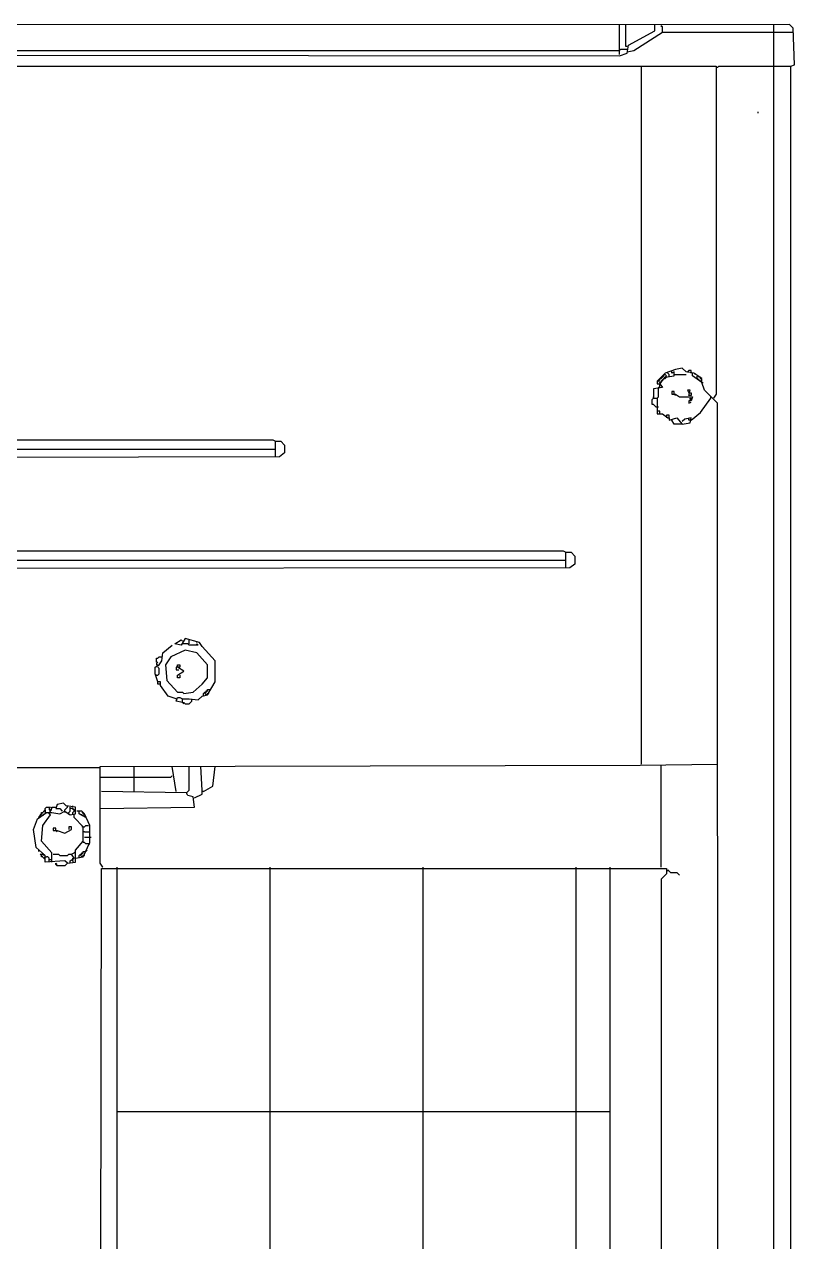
# Model space of a CAD drawing. Extents: x 3792242 to 5145247, y -1546315 to -1031918.
# Drawn here: x 4208379 to 4208795, y -1492324 to -1491666 of the extents above; entities that cross this region are included whole.
import ezdxf

# ---------------------------------------------------------------- set-up
doc = ezdxf.new("R2010")
doc.units = 0
doc.header["$MEASUREMENT"] = 0
doc.layers.add('ZZ-chladenie', color=133, linetype='CONTINUOUS')

msp = doc.modelspace()

# ---------------------------------------------------------------- linework, layer by layer
at = {"layer": 'ZZ-chladenie', "color": 9}
for p, q in [((4208792.44, -1491666.137), (4207862.541, -1491666.844)), ((4208700.58, -1491682.389), (4208700.58, -1491666.137)), ((4208704.113, -1491678.15), (4208704.113, -1491666.137)), ((4208719.658, -1491666.844), (4208719.658, -1491666.137)), ((4208719.658, -1491669.671), (4208719.658, -1491666.844)), ((4208723.899, -1491667.551), (4208723.192, -1491666.844)), ((4208723.192, -1491666.844), (4208723.192, -1491667.551)), ((4208723.899, -1491670.377), (4208723.899, -1491667.551)), ((4208783.96, -1492975.641), (4208783.96, -1491666.137)), ((4208794.559, -1491668.257), (4208792.44, -1491666.137)), ((4208795.266, -1491688.042), (4208794.559, -1491668.257)), ((4208705.527, -1491677.444), (4208719.658, -1491669.671)), ((4208708.353, -1491680.27), (4208723.899, -1491670.377)), ((4208723.899, -1491670.377), (4208783.96, -1491670.377)), ((4208783.96, -1491670.377), (4208794.559, -1491670.377)), ((4207956.52, -1491680.27), (4208700.58, -1491680.27)), ((4208700.58, -1491680.27), (4208701.287, -1491679.563)), ((4208701.287, -1491679.563), (4208704.82, -1491679.563)), ((4208704.82, -1491678.15), (4208704.113, -1491678.15)), ((4208704.82, -1491681.683), (4208705.527, -1491677.444)), ((4208704.82, -1491680.976), (4208708.353, -1491680.27)), ((4207956.52, -1491682.389), (4208700.58, -1491683.096)), ((4208700.58, -1491683.096), (4208704.82, -1491681.683)), ((4208793.146, -1491688.749), (4208795.266, -1491688.042)), ((4207943.801, -1491688.749), (4208752.87, -1491688.749)), ((4208712.593, -1492066.079), (4208712.593, -1491688.749)), ((4208752.87, -1491688.749), (4208752.87, -1491866.108)), ((4208753.576, -1491689.455), (4208752.87, -1491689.455)), ((4208753.576, -1491689.455), (4208754.283, -1491688.749)), ((4208754.283, -1491688.749), (4208783.96, -1491688.749)), ((4208783.96, -1491688.749), (4208793.146, -1491688.749)), ((4208793.146, -1492975.641), (4208793.146, -1491688.749)), ((4208775.481, -1491714.187), (4208775.481, -1491713.48)), ((4208734.497, -1491851.976), (4208730.965, -1491852.682)), ((4208736.617, -1491854.095), (4208734.497, -1491851.976)), ((4208725.312, -1491854.802), (4208721.072, -1491859.042)), ((4208721.072, -1491859.042), (4208721.072, -1491860.455)), ((4208721.779, -1491859.042), (4208722.486, -1491858.335)), ((4208722.486, -1491859.748), (4208721.779, -1491859.042)), ((4208722.486, -1491860.455), (4208725.312, -1491856.922)), ((4208722.486, -1491858.335), (4208722.486, -1491857.629)), ((4208722.486, -1491857.629), (4208723.192, -1491857.629)), ((4208723.192, -1491857.629), (4208723.899, -1491856.922)), ((4208723.192, -1491859.042), (4208723.899, -1491858.335)), ((4208723.192, -1491859.748), (4208723.192, -1491859.042)), ((4208723.899, -1491856.922), (4208724.605, -1491856.216)), ((4208723.899, -1491858.335), (4208724.605, -1491857.629)), ((4208724.605, -1491856.216), (4208724.605, -1491855.509)), ((4208724.605, -1491855.509), (4208725.312, -1491855.509)), ((4208724.605, -1491857.629), (4208725.312, -1491857.629)), ((4208730.965, -1491852.682), (4208725.312, -1491854.802)), ((4208726.018, -1491856.216), (4208725.312, -1491855.509)), ((4208725.312, -1491856.922), (4208726.018, -1491856.216)), ((4208725.312, -1491856.922), (4208730.258, -1491856.216)), ((4208725.312, -1491857.629), (4208726.018, -1491856.922)), ((4208726.725, -1491854.802), (4208726.725, -1491854.095)), ((4208727.431, -1491855.509), (4208726.725, -1491854.802)), ((4208727.431, -1491856.922), (4208727.431, -1491855.509)), ((4208728.845, -1491854.802), (4208728.845, -1491853.389)), ((4208730.258, -1491854.095), (4208728.845, -1491854.802)), ((4208730.258, -1491856.216), (4208730.258, -1491854.095)), ((4208730.258, -1491855.509), (4208736.617, -1491855.509)), ((4208740.857, -1491854.802), (4208736.617, -1491854.095)), ((4208738.031, -1491853.389), (4208737.324, -1491854.095)), ((4208737.324, -1491854.095), (4208738.031, -1491854.095)), ((4208739.444, -1491853.389), (4208738.031, -1491853.389)), ((4208739.444, -1491854.802), (4208739.444, -1491853.389)), ((4208740.15, -1491856.216), (4208740.15, -1491854.802)), ((4208745.097, -1491859.748), (4208740.15, -1491856.216)), ((4208745.097, -1491857.629), (4208740.857, -1491854.802)), ((4208741.564, -1491855.509), (4208741.564, -1491854.802)), ((4208742.27, -1491856.922), (4208742.977, -1491856.216)), ((4208742.977, -1491857.629), (4208742.27, -1491856.922)), ((4208742.977, -1491856.216), (4208743.683, -1491856.922)), ((4208742.977, -1491858.335), (4208742.977, -1491857.629)), ((4208743.683, -1491858.335), (4208742.977, -1491858.335)), ((4208744.39, -1491856.922), (4208743.683, -1491856.922)), ((4208744.39, -1491857.629), (4208744.39, -1491856.922)), ((4208745.097, -1491858.335), (4208744.39, -1491857.629)), ((4208744.39, -1491859.042), (4208745.097, -1491858.335)), ((4208745.097, -1491859.748), (4208744.39, -1491859.042)), ((4208745.097, -1491859.748), (4208745.097, -1491857.629)), ((4208723.899, -1491862.575), (4208718.952, -1491863.282)), ((4208718.952, -1491863.282), (4208718.952, -1491868.228)), ((4208721.072, -1491860.455), (4208722.486, -1491860.455)), ((4208721.779, -1491862.575), (4208722.486, -1491861.868)), ((4208721.779, -1491867.521), (4208721.779, -1491862.575)), ((4208722.486, -1491860.455), (4208723.192, -1491859.748)), ((4208722.486, -1491861.868), (4208722.486, -1491860.455)), ((4208722.486, -1491860.455), (4208723.899, -1491862.575)), ((4208730.258, -1491864.695), (4208728.845, -1491864.695)), ((4208728.845, -1491864.695), (4208728.845, -1491866.108)), ((4208730.258, -1491866.108), (4208730.258, -1491864.695)), ((4208738.737, -1491863.989), (4208737.324, -1491863.989)), ((4208737.324, -1491863.989), (4208738.031, -1491865.402)), ((4208738.031, -1491866.815), (4208738.737, -1491863.989)), ((4208738.031, -1491865.402), (4208739.444, -1491865.402)), ((4208739.444, -1491865.402), (4208739.444, -1491866.815)), ((4208745.097, -1491859.748), (4208745.804, -1491859.748)), ((4208746.51, -1491863.989), (4208745.097, -1491859.748)), ((4208753.576, -1491871.054), (4208746.51, -1491863.989)), ((4208718.245, -1491868.934), (4208718.952, -1491868.228)), ((4208718.245, -1491871.761), (4208718.245, -1491868.934)), ((4208718.952, -1491871.761), (4208718.245, -1491871.761)), ((4208718.952, -1491868.228), (4208718.952, -1491867.521)), ((4208718.952, -1491868.228), (4208721.072, -1491868.228)), ((4208719.658, -1491872.468), (4208718.952, -1491871.761)), ((4208721.072, -1491868.228), (4208721.779, -1491867.521)), ((4208721.072, -1491868.228), (4208721.072, -1491876.707)), ((4208728.845, -1491866.108), (4208730.965, -1491866.108)), ((4208730.258, -1491866.108), (4208730.965, -1491866.815)), ((4208730.965, -1491866.108), (4208733.084, -1491867.521)), ((4208733.084, -1491867.521), (4208740.15, -1491867.521)), ((4208739.444, -1491866.815), (4208738.031, -1491866.815)), ((4208739.444, -1491869.641), (4208738.031, -1491869.641)), ((4208738.031, -1491869.641), (4208738.031, -1491871.054)), ((4208738.031, -1491871.054), (4208739.444, -1491870.348)), ((4208738.737, -1491868.934), (4208738.737, -1491868.228)), ((4208738.737, -1491868.228), (4208739.444, -1491868.934)), ((4208739.444, -1491868.934), (4208738.737, -1491868.934)), ((4208740.15, -1491867.521), (4208739.444, -1491869.641)), ((4208744.39, -1491876), (4208750.043, -1491868.228)), ((4208750.043, -1491868.228), (4208750.043, -1491867.521)), ((4208752.87, -1491866.108), (4208751.456, -1491868.228)), ((4208754.102, -1492975.641), (4208753.576, -1491871.054)), ((4208720.365, -1491873.174), (4208719.658, -1491872.468)), ((4208721.779, -1491873.174), (4208720.365, -1491873.174)), ((4208721.779, -1491875.294), (4208721.072, -1491875.294)), ((4208721.072, -1491876.707), (4208723.899, -1491876.707)), ((4208722.486, -1491875.294), (4208721.779, -1491875.294)), ((4208722.486, -1491876.707), (4208722.486, -1491875.294)), ((4208723.899, -1491876.707), (4208726.725, -1491878.827)), ((4208727.431, -1491877.414), (4208726.018, -1491877.414)), ((4208726.018, -1491877.414), (4208726.018, -1491878.12)), ((4208726.018, -1491878.12), (4208726.018, -1491878.827)), ((4208726.725, -1491878.827), (4208727.431, -1491878.827)), ((4208727.431, -1491878.827), (4208727.431, -1491877.414)), ((4208727.431, -1491878.827), (4208727.431, -1491880.24)), ((4208727.431, -1491880.24), (4208731.671, -1491878.827)), ((4208731.671, -1491878.827), (4208734.497, -1491882.36)), ((4208739.444, -1491878.827), (4208735.911, -1491879.534)), ((4208738.031, -1491880.24), (4208738.031, -1491878.827)), ((4208738.737, -1491881.653), (4208739.444, -1491878.827)), ((4208739.444, -1491880.24), (4208744.39, -1491876)), ((4208730.258, -1491882.36), (4208728.845, -1491880.24)), ((4208734.497, -1491882.36), (4208730.258, -1491882.36)), ((4208735.911, -1491879.534), (4208734.497, -1491880.947)), ((4208734.497, -1491882.36), (4208738.737, -1491881.653)), ((4208739.444, -1491880.24), (4208738.031, -1491880.24)), ((4208141.652, -1491890.839), (4208513.329, -1491890.839)), ((4208513.329, -1491890.839), (4208514.742, -1491891.546)), ((4208514.742, -1491900.025), (4208514.742, -1491891.546)), ((4208514.742, -1491891.546), (4208517.568, -1491891.546)), ((4208517.568, -1491891.546), (4208519.688, -1491893.666)), ((4208140.946, -1491895.786), (4208514.742, -1491895.786)), ((4208519.688, -1491897.905), (4208516.862, -1491900.025)), ((4208519.688, -1491893.666), (4208519.688, -1491897.905)), ((4208516.862, -1491900.025), (4208141.652, -1491900.732)), ((4207984.785, -1491950.901), (4208670.196, -1491950.901)), ((4208670.196, -1491950.901), (4208671.609, -1491951.608)), ((4207984.078, -1491955.847), (4208671.609, -1491955.847)), ((4208671.609, -1491960.087), (4208671.609, -1491951.608)), ((4208671.609, -1491951.608), (4208674.436, -1491951.608)), ((4208676.556, -1491957.968), (4208673.729, -1491960.087)), ((4208674.436, -1491951.608), (4208676.556, -1491953.727)), ((4208676.556, -1491953.727), (4208676.556, -1491957.968)), ((4208673.729, -1491960.087), (4207984.785, -1491960.794)), ((4208453.973, -1492006.017), (4208458.92, -1492001.777)), ((4208460.333, -1492001.07), (4208463.866, -1491998.951)), ((4208463.866, -1492001.777), (4208460.333, -1492001.07)), ((4208465.986, -1491998.244), (4208463.866, -1492001.777)), ((4208463.866, -1491998.951), (4208464.573, -1491999.657)), ((4208467.399, -1492001.07), (4208464.573, -1492001.07)), ((4208473.759, -1492000.364), (4208465.986, -1491998.244)), ((4208468.106, -1492001.777), (4208467.399, -1492001.07)), ((4208468.106, -1492001.07), (4208468.106, -1491998.951)), ((4208473.052, -1492001.777), (4208468.106, -1492001.777)), ((4208472.345, -1492000.364), (4208472.345, -1491999.657)), ((4208472.345, -1492001.777), (4208472.345, -1492001.07)), ((4208472.345, -1492001.07), (4208473.052, -1492001.777)), ((4208475.172, -1492002.484), (4208473.759, -1492000.364)), ((4208482.238, -1492010.256), (4208475.172, -1492002.484)), ((4208450.441, -1492010.963), (4208450.441, -1492008.843)), ((4208450.441, -1492008.843), (4208451.147, -1492008.843)), ((4208451.147, -1492008.843), (4208451.854, -1492008.136)), ((4208451.854, -1492008.136), (4208453.267, -1492008.136)), ((4208451.854, -1492012.376), (4208453.267, -1492010.256)), ((4208453.267, -1492010.256), (4208453.973, -1492006.017)), ((4208458.214, -1492008.136), (4208455.386, -1492012.376)), ((4208465.986, -1492004.604), (4208458.214, -1492008.136)), ((4208472.345, -1492006.017), (4208465.986, -1492004.604)), ((4208477.998, -1492012.376), (4208472.345, -1492006.017)), ((4208482.238, -1492021.562), (4208482.238, -1492010.256)), ((4208449.734, -1492013.789), (4208451.854, -1492012.376)), ((4208449.734, -1492017.322), (4208449.734, -1492013.789)), ((4208450.441, -1492010.963), (4208451.147, -1492010.963)), ((4208451.147, -1492010.963), (4208450.441, -1492011.67)), ((4208450.441, -1492011.67), (4208450.441, -1492012.376)), ((4208450.441, -1492012.376), (4208451.147, -1492012.376)), ((4208451.854, -1492014.496), (4208451.147, -1492013.789)), ((4208451.854, -1492017.322), (4208451.854, -1492014.496)), ((4208455.386, -1492012.376), (4208456.093, -1492020.856)), ((4208461.746, -1492013.789), (4208461.04, -1492013.789)), ((4208461.04, -1492013.789), (4208461.04, -1492015.203)), ((4208461.04, -1492015.203), (4208462.453, -1492015.203)), ((4208461.746, -1492013.789), (4208461.746, -1492012.376)), ((4208461.746, -1492012.376), (4208463.159, -1492012.376)), ((4208465.28, -1492015.909), (4208461.746, -1492013.789)), ((4208463.159, -1492013.789), (4208461.746, -1492013.789)), ((4208461.746, -1492018.029), (4208465.28, -1492015.909)), ((4208463.159, -1492012.376), (4208463.159, -1492013.789)), ((4208477.998, -1492019.443), (4208477.998, -1492012.376)), ((4208451.147, -1492021.562), (4208449.734, -1492017.322)), ((4208450.441, -1492018.029), (4208449.734, -1492018.029)), ((4208450.441, -1492018.029), (4208451.147, -1492018.029)), ((4208451.147, -1492018.029), (4208451.854, -1492017.322)), ((4208451.147, -1492022.975), (4208451.147, -1492021.562)), ((4208452.56, -1492021.562), (4208451.147, -1492021.562)), ((4208452.56, -1492022.975), (4208451.147, -1492022.975)), ((4208452.56, -1492023.682), (4208452.56, -1492021.562)), ((4208456.8, -1492029.335), (4208452.56, -1492023.682)), ((4208456.093, -1492020.856), (4208461.746, -1492027.215)), ((4208461.746, -1492019.443), (4208461.746, -1492018.029)), ((4208463.159, -1492019.443), (4208461.746, -1492019.443)), ((4208463.159, -1492018.029), (4208463.159, -1492019.443)), ((4208470.225, -1492027.215), (4208475.172, -1492022.975)), ((4208475.172, -1492022.975), (4208477.998, -1492019.443)), ((4208477.998, -1492028.628), (4208482.238, -1492021.562)), ((4208461.04, -1492030.748), (4208456.8, -1492029.335)), ((4208461.04, -1492032.161), (4208461.746, -1492030.041)), ((4208461.746, -1492027.215), (4208464.573, -1492027.215)), ((4208461.746, -1492030.041), (4208463.159, -1492030.041)), ((4208463.159, -1492030.041), (4208464.573, -1492030.748)), ((4208464.573, -1492027.215), (4208465.28, -1492027.922)), ((4208465.28, -1492027.922), (4208470.225, -1492027.215)), ((4208473.052, -1492031.454), (4208475.172, -1492029.335)), ((4208475.172, -1492029.335), (4208477.998, -1492028.628)), ((4208475.878, -1492027.922), (4208476.585, -1492027.215)), ((4208475.878, -1492029.335), (4208475.878, -1492027.922)), ((4208476.585, -1492027.922), (4208477.292, -1492027.215)), ((4208476.585, -1492027.215), (4208477.292, -1492027.215)), ((4208476.585, -1492027.922), (4208477.292, -1492028.628)), ((4208477.292, -1492028.628), (4208476.585, -1492027.922)), ((4208477.292, -1492027.215), (4208477.292, -1492026.509)), ((4208477.292, -1492026.509), (4208477.998, -1492026.509)), ((4208477.292, -1492027.215), (4208477.998, -1492026.509)), ((4208477.292, -1492028.628), (4208477.998, -1492027.922)), ((4208477.998, -1492026.509), (4208477.998, -1492025.802)), ((4208477.998, -1492025.802), (4208479.411, -1492025.802)), ((4208477.998, -1492027.922), (4208478.705, -1492027.922)), ((4208478.705, -1492027.922), (4208478.705, -1492027.215)), ((4208479.411, -1492025.802), (4208480.118, -1492025.095)), ((4208464.573, -1492032.868), (4208461.04, -1492032.161)), ((4208464.573, -1492032.868), (4208464.573, -1492030.748)), ((4208464.573, -1492030.748), (4208468.106, -1492030.748)), ((4208464.573, -1492032.868), (4208465.28, -1492033.575)), ((4208464.573, -1492032.868), (4208465.28, -1492032.868)), ((4208465.28, -1492032.868), (4208465.986, -1492033.575)), ((4208465.986, -1492033.575), (4208468.106, -1492033.575)), ((4208468.106, -1492030.748), (4208473.052, -1492031.454)), ((4208468.106, -1492033.575), (4208468.812, -1492032.868)), ((4208468.812, -1492032.868), (4208469.519, -1492032.161)), ((4208469.519, -1492032.161), (4208469.519, -1492031.454)), ((4208420.057, -1492068.198), (4207945.215, -1492068.198)), ((4208420.057, -1492067.492), (4208711.886, -1492066.785)), ((4208420.057, -1492119.781), (4208420.057, -1492067.492)), ((4208438.428, -1492080.918), (4208438.428, -1492067.492)), ((4208461.04, -1492080.918), (4208458.92, -1492067.492)), ((4208468.106, -1492080.211), (4208468.106, -1492067.492)), ((4208475.172, -1492080.211), (4208474.465, -1492067.492)), ((4208480.825, -1492078.091), (4208482.238, -1492067.492)), ((4208711.886, -1492066.785), (4208753.576, -1492066.079)), ((4208723.192, -1492121.901), (4208723.192, -1492066.785)), ((4208420.057, -1492073.145), (4208438.428, -1492073.145)), ((4208438.428, -1492073.145), (4208458.214, -1492073.145)), ((4208458.214, -1492073.145), (4208458.92, -1492072.438)), ((4208466.693, -1492081.624), (4208420.763, -1492080.918)), ((4208466.693, -1492081.624), (4208467.399, -1492080.918)), ((4208466.693, -1492081.624), (4208466.693, -1492082.331)), ((4208467.399, -1492083.037), (4208466.693, -1492081.624)), ((4208467.399, -1492080.918), (4208468.106, -1492080.211)), ((4208470.932, -1492084.45), (4208475.172, -1492082.331)), ((4208475.172, -1492082.331), (4208475.172, -1492080.211)), ((4208475.878, -1492080.918), (4208475.172, -1492080.918)), ((4208475.878, -1492080.918), (4208480.825, -1492078.091)), ((4208390.379, -1492090.104), (4208391.085, -1492089.397)), ((4208391.085, -1492089.397), (4208393.205, -1492089.397)), ((4208393.205, -1492089.397), (4208392.498, -1492090.104)), ((4208393.912, -1492090.104), (4208393.912, -1492089.397)), ((4208393.912, -1492089.397), (4208396.032, -1492089.397)), ((4208396.738, -1492087.983), (4208396.032, -1492090.104)), ((4208400.271, -1492087.277), (4208396.738, -1492087.983)), ((4208401.684, -1492088.69), (4208400.271, -1492087.277)), ((4208406.631, -1492089.397), (4208401.684, -1492088.69)), ((4208401.684, -1492090.104), (4208402.391, -1492089.397)), ((4208402.391, -1492089.397), (4208402.391, -1492088.69)), ((4208403.805, -1492090.104), (4208403.805, -1492089.397)), ((4208405.218, -1492089.397), (4208405.218, -1492088.69)), ((4208406.631, -1492092.93), (4208406.631, -1492089.397)), ((4208420.057, -1492090.104), (4208470.932, -1492089.397)), ((4208470.225, -1492083.744), (4208467.399, -1492083.037)), ((4208470.932, -1492089.397), (4208470.225, -1492083.744)), ((4208384.019, -1492101.409), (4208386.139, -1492095.756)), ((4208386.139, -1492095.756), (4208391.085, -1492092.223)), ((4208386.846, -1492095.049), (4208388.259, -1492092.93)), ((4208387.552, -1492093.636), (4208388.259, -1492092.93)), ((4208387.552, -1492093.636), (4208388.259, -1492094.343)), ((4208388.259, -1492094.343), (4208387.552, -1492093.636)), ((4208388.259, -1492092.93), (4208390.379, -1492090.81)), ((4208388.259, -1492092.93), (4208388.259, -1492092.223)), ((4208388.259, -1492092.223), (4208388.966, -1492092.223)), ((4208388.259, -1492094.343), (4208388.966, -1492093.636)), ((4208388.966, -1492093.636), (4208389.672, -1492093.636)), ((4208388.966, -1492099.289), (4208393.205, -1492093.636)), ((4208389.672, -1492093.636), (4208389.672, -1492092.93)), ((4208390.379, -1492090.81), (4208390.379, -1492090.104)), ((4208390.379, -1492090.81), (4208390.379, -1492092.223)), ((4208390.379, -1492092.223), (4208390.379, -1492090.81)), ((4208391.085, -1492092.223), (4208393.912, -1492092.223)), ((4208392.498, -1492090.104), (4208392.498, -1492090.81)), ((4208392.498, -1492090.81), (4208393.205, -1492090.81)), ((4208392.498, -1492092.223), (4208393.205, -1492091.517)), ((4208392.498, -1492092.93), (4208392.498, -1492092.223)), ((4208393.205, -1492093.636), (4208392.498, -1492092.93)), ((4208393.205, -1492090.81), (4208393.912, -1492090.104)), ((4208393.205, -1492090.81), (4208393.912, -1492090.81)), ((4208393.205, -1492091.517), (4208393.205, -1492090.81)), ((4208393.912, -1492092.223), (4208398.151, -1492092.93)), ((4208396.032, -1492090.104), (4208398.151, -1492090.104)), ((4208398.151, -1492090.104), (4208399.564, -1492091.517)), ((4208398.151, -1492092.93), (4208400.977, -1492091.517)), ((4208400.977, -1492090.81), (4208401.684, -1492090.104)), ((4208400.977, -1492091.517), (4208400.977, -1492090.81)), ((4208400.977, -1492091.517), (4208400.977, -1492092.223)), ((4208400.977, -1492091.517), (4208403.805, -1492093.636)), ((4208403.098, -1492092.223), (4208403.805, -1492091.517)), ((4208403.098, -1492092.93), (4208403.098, -1492092.223)), ((4208403.098, -1492092.93), (4208403.098, -1492093.636)), ((4208403.805, -1492091.517), (4208403.805, -1492090.104)), ((4208405.218, -1492090.104), (4208403.805, -1492090.104)), ((4208403.805, -1492093.636), (4208406.631, -1492092.93)), ((4208405.218, -1492090.104), (4208405.218, -1492090.81)), ((4208405.924, -1492090.81), (4208405.218, -1492090.104)), ((4208405.218, -1492092.223), (4208405.924, -1492091.517)), ((4208405.218, -1492093.636), (4208405.218, -1492092.223)), ((4208405.924, -1492091.517), (4208405.924, -1492090.81)), ((4208405.924, -1492095.049), (4208405.924, -1492093.636)), ((4208410.871, -1492099.996), (4208405.924, -1492095.049)), ((4208410.164, -1492091.517), (4208407.337, -1492091.517)), ((4208408.75, -1492092.93), (4208408.75, -1492091.517)), ((4208412.284, -1492095.049), (4208408.75, -1492092.93)), ((4208409.457, -1492093.636), (4208409.457, -1492092.93)), ((4208410.164, -1492093.636), (4208409.457, -1492093.636)), ((4208411.577, -1492092.93), (4208410.164, -1492091.517)), ((4208410.871, -1492092.223), (4208410.164, -1492092.223)), ((4208410.164, -1492093.636), (4208410.871, -1492094.343)), ((4208410.871, -1492092.93), (4208410.871, -1492092.223)), ((4208411.577, -1492093.636), (4208410.871, -1492092.93)), ((4208410.871, -1492094.343), (4208411.577, -1492093.636)), ((4208410.871, -1492094.343), (4208411.577, -1492093.636)), ((4208414.403, -1492099.289), (4208411.577, -1492092.93)), ((4208385.432, -1492111.302), (4208384.019, -1492101.409)), ((4208388.259, -1492107.768), (4208388.966, -1492099.289)), ((4208396.032, -1492100.702), (4208394.618, -1492100.702)), ((4208394.618, -1492100.702), (4208394.618, -1492102.115)), ((4208394.618, -1492102.115), (4208396.738, -1492102.115)), ((4208396.032, -1492102.115), (4208396.032, -1492100.702)), ((4208396.032, -1492102.115), (4208396.738, -1492102.822)), ((4208396.738, -1492102.115), (4208400.977, -1492103.529)), ((4208400.977, -1492103.529), (4208404.511, -1492101.409)), ((4208404.511, -1492099.996), (4208403.098, -1492099.996)), ((4208403.098, -1492099.996), (4208403.098, -1492101.409)), ((4208404.511, -1492101.409), (4208404.511, -1492099.996)), ((4208410.871, -1492099.996), (4208410.164, -1492099.996)), ((4208410.871, -1492099.996), (4208411.577, -1492099.996)), ((4208410.871, -1492107.768), (4208410.871, -1492099.996)), ((4208411.577, -1492099.996), (4208412.284, -1492099.289)), ((4208412.284, -1492099.289), (4208413.697, -1492099.289)), ((4208414.403, -1492108.475), (4208414.403, -1492099.289)), ((4208393.912, -1492114.128), (4208388.259, -1492107.768)), ((4208406.631, -1492112.715), (4208410.871, -1492107.768)), ((4208411.577, -1492102.822), (4208410.871, -1492102.822)), ((4208411.577, -1492108.475), (4208410.871, -1492108.475)), ((4208410.871, -1492116.248), (4208414.403, -1492108.475)), ((4208411.577, -1492102.822), (4208414.403, -1492102.822)), ((4208411.577, -1492105.649), (4208414.403, -1492105.649)), ((4208412.284, -1492109.182), (4208411.577, -1492108.475)), ((4208413.697, -1492109.182), (4208412.284, -1492109.182)), ((4208413.697, -1492109.182), (4208414.403, -1492109.182)), ((4208414.403, -1492105.649), (4208415.11, -1492105.649)), ((4208390.379, -1492115.541), (4208385.432, -1492111.302)), ((4208386.846, -1492113.422), (4208386.846, -1492112.715)), ((4208390.379, -1492117.661), (4208387.552, -1492114.835)), ((4208387.552, -1492114.835), (4208388.966, -1492114.835)), ((4208388.259, -1492116.248), (4208388.259, -1492115.541)), ((4208389.672, -1492114.835), (4208388.966, -1492114.835)), ((4208389.672, -1492115.541), (4208389.672, -1492114.835)), ((4208390.379, -1492119.074), (4208390.379, -1492115.541)), ((4208393.912, -1492119.074), (4208393.912, -1492114.128)), ((4208394.618, -1492114.835), (4208397.445, -1492114.835)), ((4208397.445, -1492114.835), (4208398.151, -1492115.541)), ((4208398.151, -1492115.541), (4208402.391, -1492115.541)), ((4208402.391, -1492115.541), (4208403.098, -1492114.835)), ((4208403.098, -1492114.835), (4208404.511, -1492114.835)), ((4208404.511, -1492114.835), (4208405.924, -1492114.128)), ((4208405.924, -1492116.954), (4208404.511, -1492114.835)), ((4208405.924, -1492114.128), (4208406.631, -1492113.422)), ((4208406.631, -1492119.074), (4208406.631, -1492112.715)), ((4208408.75, -1492115.541), (4208409.457, -1492114.835)), ((4208408.75, -1492116.954), (4208408.75, -1492115.541)), ((4208409.457, -1492115.541), (4208410.164, -1492114.835)), ((4208409.457, -1492114.835), (4208410.164, -1492114.835)), ((4208409.457, -1492115.541), (4208410.164, -1492116.248)), ((4208410.164, -1492116.248), (4208409.457, -1492115.541)), ((4208410.164, -1492114.835), (4208410.164, -1492114.128)), ((4208410.164, -1492114.128), (4208410.871, -1492114.128)), ((4208410.164, -1492114.835), (4208410.871, -1492114.128)), ((4208410.164, -1492116.248), (4208410.871, -1492115.541)), ((4208410.871, -1492114.128), (4208410.871, -1492113.422)), ((4208410.871, -1492113.422), (4208412.284, -1492113.422)), ((4208410.871, -1492115.541), (4208411.577, -1492115.541)), ((4208411.577, -1492115.541), (4208411.577, -1492114.835)), ((4208412.284, -1492113.422), (4208412.99, -1492112.715)), ((4208388.966, -1492116.248), (4208388.259, -1492116.248)), ((4208389.672, -1492116.954), (4208390.379, -1492116.248)), ((4208390.379, -1492117.661), (4208389.672, -1492116.954)), ((4208390.379, -1492116.248), (4208391.085, -1492116.248)), ((4208400.977, -1492118.367), (4208390.379, -1492119.074)), ((4208391.792, -1492116.248), (4208391.085, -1492116.248)), ((4208392.498, -1492116.954), (4208391.792, -1492116.248)), ((4208392.498, -1492119.074), (4208392.498, -1492116.954)), ((4208392.498, -1492117.661), (4208393.912, -1492117.661)), ((4208396.032, -1492120.488), (4208396.032, -1492119.781)), ((4208396.032, -1492119.781), (4208396.738, -1492120.488)), ((4208396.738, -1492121.194), (4208396.032, -1492120.488)), ((4208400.977, -1492121.194), (4208396.738, -1492121.194)), ((4208402.391, -1492119.781), (4208400.977, -1492118.367)), ((4208401.684, -1492120.488), (4208400.977, -1492121.194)), ((4208402.391, -1492119.781), (4208401.684, -1492120.488)), ((4208402.391, -1492119.781), (4208406.631, -1492119.074)), ((4208403.805, -1492118.367), (4208405.924, -1492116.954)), ((4208403.805, -1492119.781), (4208403.805, -1492118.367)), ((4208405.218, -1492118.367), (4208405.218, -1492116.954)), ((4208405.218, -1492118.367), (4208405.218, -1492119.074)), ((4208406.631, -1492116.954), (4208410.871, -1492116.248)), ((4208421.47, -1492121.901), (4208420.057, -1492119.781)), ((4208421.47, -1492121.901), (4208420.763, -1492121.194)), ((4208429.242, -1492650.445), (4208429.242, -1492121.901)), ((4208511.916, -1492650.445), (4208511.916, -1492121.901)), ((4208594.589, -1492650.445), (4208594.589, -1492121.901)), ((4208677.262, -1492650.445), (4208677.262, -1492121.901)), ((4208695.634, -1492650.445), (4208695.634, -1492121.901)), ((4208420.057, -1492648.325), (4208420.763, -1492122.607)), ((4208420.763, -1492122.607), (4208726.018, -1492122.607)), ((4208726.018, -1492125.433), (4208723.192, -1492128.261)), ((4208723.192, -1492128.261), (4208723.192, -1492650.445)), ((4208726.018, -1492122.607), (4208726.018, -1492125.433)), ((4208726.725, -1492124.02), (4208726.725, -1492123.314)), ((4208726.725, -1492123.314), (4208727.431, -1492124.02)), ((4208727.431, -1492124.02), (4208728.138, -1492124.727)), ((4208728.138, -1492124.727), (4208731.671, -1492124.727)), ((4208731.671, -1492124.727), (4208732.378, -1492125.433)), ((4208732.378, -1492125.433), (4208733.084, -1492126.14)), ((4208429.242, -1492254.037), (4208511.916, -1492254.037)), ((4208511.916, -1492254.037), (4208594.589, -1492254.037)), ((4208594.589, -1492254.037), (4208677.262, -1492254.037)), ((4208677.262, -1492254.037), (4208695.634, -1492254.037))]:
    msp.add_line(p, q, dxfattribs=at)

doc.saveas('drawing.dxf')
